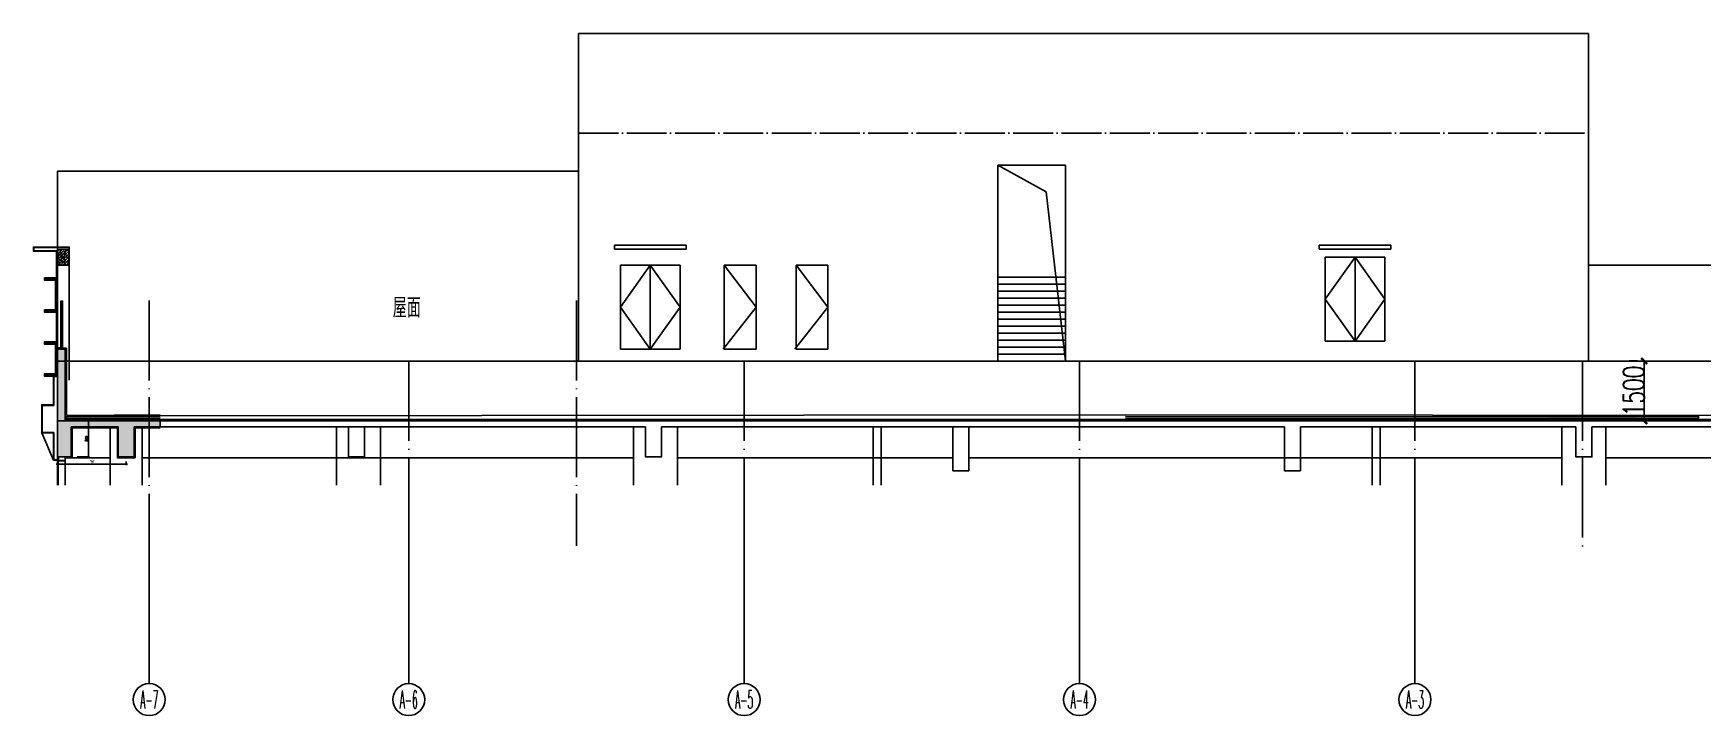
# Model space of a CAD drawing. Extents: x 1980812 to 2578970, y -669191 to 284498.
# Drawn here: x 1994467 to 2036271, y -641267 to -624191 of the extents above; entities that cross this region are included whole.
import ezdxf
from ezdxf.enums import TextEntityAlignment as Align

# ---------------------------------------------------------------- set-up
doc = ezdxf.new("R2010")
doc.units = 0
doc.header["$LTSCALE"] = 1000
doc.header["$MEASUREMENT"] = 0
doc.linetypes.add('DASH', pattern=[0.35, 0.25, -0.1])
doc.linetypes.add('DOTE', pattern=[2.42, 2, -0.2, 0.02, -0.2])
for name, color, linetype in [('A-SECT-MBND-FINE', 252, 'Continuous'), ('A-SECT-MCUT', 1, 'Continuous'), ('A-SECT-MCUT-FINE', 137, 'Continuous'), ('AXIS', 3, 'Continuous'), ('AXIS_TEXT', 7, 'Continuous'), ('BH', 191, 'Continuous'), ('DIM_ELEV', 3, 'Continuous'), ('dote', 1, 'DOTE'), ('PUB_DIM', 3, 'Continuous'), ('STEEL', 3, 'Continuous'), ('WALL', 4, 'Continuous'), ('WINDOW', 2, 'Continuous'), ('保温板', 20, 'Continuous'), ('可见看线', 63, 'Continuous'), ('柱墙填充', 181, 'Continuous'), ('栏杆', 143, 'Continuous'), ('看线', 66, 'Continuous'), ('详细标注', 231, 'Continuous'), ('铝板', 31, 'Continuous'), ('防水卷材', 6, 'DASH'), ('面层', 31, 'Continuous')]:
    doc.layers.add(name, color=color, linetype=linetype)
doc.styles.add('_TCH_AXIS', font='COMPLEX', dxfattribs={"bigfont": 'GBCBIG'})
doc.styles.add('COMPLEX', font='COMPLEX')
doc.styles.add('DIM_FONT', font='SIMPLEX', dxfattribs={"width": 0.7, "bigfont": 'GBCBIG'})
doc.styles.add('HZTXTW', font='txtw.shx', dxfattribs={"width": 0.6, "bigfont": 'hztxtw.shx'})
doc.dimstyles.new('_TCH_ARCH&&150', dxfattribs={"dimscale": 1.5, "dimtxt": 350, "dimasz": 100, "dimexe": 250, "dimexo": 300, "dimgap": 100, "dimtad": 1, "dimdec": 0, "dimzin": 0, "dimdsep": 46, "dimtxsty": 'DIM_FONT', "dimblk": 'ARCHTICK', "dimcen": 0.09, "dimclrt": 7, "dimazin": 2, "dimtfac": 1, "dimtdec": 0, "dimtix": 1, "dimtmove": 2, "dimatfit": 3, "dimfxl": 1, "dimtolj": 1, "dimtzin": 0, "dimarcsym": 0})
doc.dimstyles.new('DIMN20', dxfattribs={"dimscale": 0.2, "dimtxt": 300, "dimasz": 1, "dimexe": 150, "dimexo": 0, "dimgap": 100, "dimtad": 1, "dimdec": 0, "dimzin": 0, "dimdsep": 46, "dimtxsty": 'DIM_FONT', "dimblk1": '_DIMX', "dimblk2": '_DIMX', "dimsah": 1, "dimcen": 0.09, "dimclrd": 256, "dimclre": 256, "dimclrt": 7, "dimadec": 0, "dimazin": 0, "dimtfac": 1, "dimtdec": 0, "dimtix": 1, "dimtmove": 2, "dimatfit": 3, "dimldrblk": '_DIMX', "dimfxl": 150, "dimtolj": 1, "dimtzin": 0, "dimarcsym": 0})
pattern_1 = [(130, (4821223.873, -1333897.27), (-71.7260183, -6.2752135), [7.5, -82.5]), (185, (4821223.87, -1333897.27), (13.8751334, 75.2192134), [6, -66]), (79.5486, (4821217.896, -1333897.79), (-57.8509382, 68.9439542), [6.374019, -70.1142112]), (133.8158, (4821223.87, -1333877.27), (-106.7241049, -16.5519014), [11.25, -123.75]), (83.3644, (4821214.98, -1333878.65), (-93.4662706, 97.411787), [9.561029, -105.1713]), (188.8158, (4821223.87, -1333877.27), (-93.4661945, 97.41186), [9, -99]), (159, (4821213.873, -1333882.27), (-59.6907052, -40.2618891), [7.5, -82.5]), (214, (4821213.87, -1333882.27), (-24.3315332, 72.5150045), [6, -66]), (108.5486, (4821208.9, -1333885.625), (-84.0222629, 32.2530497), [6.374019, -70.1142112]), (142.5, (4821223.873, -1333897.27), (-1.21598553, 33.28938538), [0, -65.2, 0, -67, 0, -66.25]), (172.5, (4821223.873, -1333897.27), (-26.30695375, 39.4411712), [0, -38.2, 0, -63.7, 0, -25.25]), (212.5, (4821246.173, -1333897.27), (-53.38224362, -2.25548718), [0, -25, 0, -78, 0, -103.5]), (222.5, (4821256.173, -1333897.27), (-58.3186169, 10.0104982), [0, -32.5, 0, -51.8, 0, -73.5])]
pattern_2 = [(130, (4789378.35, -1333897.27), (-71.7260183, -6.2752135), [7.5, -82.5]), (185, (4789378.35, -1333897.27), (13.8751334, 75.2192134), [6, -66]), (79.5486, (4789372.375, -1333897.794), (-57.8509382, 68.9439542), [6.374019, -70.1142112]), (133.8158, (4789378.35, -1333877.27), (-106.7241049, -16.5519014), [11.25, -123.75]), (83.3644, (4789369.46, -1333878.65), (-93.4662706, 97.411787), [9.561029, -105.1713]), (188.8158, (4789378.35, -1333877.27), (-93.4661945, 97.41186), [9, -99]), (159, (4789368.35, -1333882.27), (-59.6907052, -40.2618891), [7.5, -82.5]), (214, (4789368.35, -1333882.27), (-24.3315332, 72.5150045), [6, -66]), (108.5486, (4789363.38, -1333885.626), (-84.0222629, 32.2530497), [6.374019, -70.1142112]), (142.5, (4789378.352, -1333897.27), (-1.21598553, 33.28938538), [0, -65.2, 0, -67, 0, -66.25]), (172.5, (4789378.352, -1333897.27), (-26.30695374, 39.4411712), [0, -38.2, 0, -63.7, 0, -25.25]), (212.5, (4789400.652, -1333897.27), (-53.38224362, -2.25548717), [0, -25, 0, -78, 0, -103.5]), (222.5, (4789410.652, -1333897.27), (-58.3186169, 10.0104982), [0, -32.5, 0, -51.8, 0, -73.5])]

# ---------------------------------------------------------------- blocks, each defined once
blk = doc.blocks.new('_ArchTick')
at = {"color": 0, "linetype": 'ByBlock', "const_width": 0.4}
blk.add_lwpolyline([(-0.5, -0.5), (0.5, 0.5)], dxfattribs=at)
blk = doc.blocks.new('*D2853')
at = {"layer": 'Defpoints', "color": 0, "transparency": 16777216}
for p in [(2035093, -632391, 0), (2034807, -633891), (2035093, -633891, 0)]:
    blk.add_point(p, dxfattribs=at)
at = {"layer": 'PUB_DIM', "color": 0, "lineweight": -2, "transparency": 16777216}
for p, q in [((2034643, -632391), (2034432, -632391)), ((2034807, -632391), (2034807, -633891)), ((2034643, -633891), (2034432, -633891))]:
    blk.add_line(p, q, dxfattribs=at)
at = {"layer": 'PUB_DIM', "color": 0, "lineweight": -2, "transparency": 16777216, "xscale": 150, "yscale": 150, "zscale": 150}
for p, rotation in [((2034807, -632391), 90), ((2034807, -633891), 270)]:
    blk.add_blockref('_ArchTick', p, dxfattribs=dict(at, rotation=rotation))
at = {"layer": 'PUB_DIM', "color": 7, "transparency": 16777216, "insert": (2034544, -633141), "char_height": 525, "attachment_point": 5, "rotation": 90, "style": 'DIM_FONT'}
blk.add_mtext('\\A1;1500', dxfattribs=at)
blk = doc.blocks.new('_DIMX')
blk.add_line((-150, 0), (150, 0))
at = {"const_width": 50}
blk.add_lwpolyline([(-70, -70), (70, 70)], dxfattribs=at)
blk = doc.blocks.new('*D2854')
at = {"layer": 'Defpoints', "color": 0, "transparency": 16777216}
for p in [(1995060, -633891, 0), (1995560, -634791, 0), (1995846, -634791)]:
    blk.add_point(p, dxfattribs=at)
at = {"layer": '详细标注', "lineweight": -2, "transparency": 16777216}
for p, q in [((1995060, -633891), (1995876, -633891)), ((1995846, -633892), (1995846, -634791)), ((1995560, -634791), (1995876, -634791))]:
    blk.add_line(p, q, dxfattribs=at)
at = {"layer": '详细标注', "lineweight": -2, "transparency": 16777216, "xscale": 0.2, "yscale": 0.2, "zscale": 0.2}
for p, rotation in [((1995846, -633891), 90), ((1995846, -634791), 270)]:
    blk.add_blockref('_DIMX', p, dxfattribs=dict(at, rotation=rotation))
at = {"layer": '详细标注', "color": 7, "transparency": 16777216, "insert": (1995796, -634341), "char_height": 60, "attachment_point": 5, "rotation": 90, "style": 'DIM_FONT'}
blk.add_mtext('\\A1;900', dxfattribs=at)
blk = doc.blocks.new('*D2855')
at = {"layer": 'Defpoints', "color": 0, "transparency": 16777216}
for p in [(1995067, -634905, 0), (1996793, -634905), (1996793, -634972)]:
    blk.add_point(p, dxfattribs=at)
at = {"layer": '详细标注', "lineweight": -2, "transparency": 16777216}
for p, q in [((1995067, -634905), (1995067, -635002)), ((1995067, -634972), (1996792, -634972)), ((1996793, -634905), (1996793, -635002))]:
    blk.add_line(p, q, dxfattribs=at)
at = {"layer": '详细标注', "lineweight": -2, "transparency": 16777216, "xscale": 0.2, "yscale": 0.2, "zscale": 0.2, "rotation": 180}
blk.add_blockref('_DIMX', (1995067, -634972), dxfattribs=at)
at = {"layer": '详细标注', "lineweight": -2, "transparency": 16777216, "xscale": 0.2, "yscale": 0.2, "zscale": 0.2}
blk.add_blockref('_DIMX', (1996793, -634972), dxfattribs=at)
at = {"layer": '详细标注', "color": 7, "transparency": 16777216, "insert": (1995930, -634920), "char_height": 60, "attachment_point": 5, "style": 'DIM_FONT'}
blk.add_mtext('\\A1;详平面', dxfattribs=at)
blk = doc.blocks.new('_AXISO')
blk.add_circle((0, 0), 0.5)
at = {"layer": 'AXIS_TEXT', "style": 'COMPLEX', "width": 1.041667}
blk.add_attdef('A', text='', height=0.56, dxfattribs=at).set_placement((-0.25, -0.28), (0.25, -0.28), align=Align.FIT)

msp = doc.modelspace()

# ---------------------------------------------------------------- hatches: boundary and pattern name
at = {"layer": 'BH'}
h = msp.add_hatch(dxfattribs=at)
h.set_pattern_fill('惶妮土', color=256, scale=10, angle=360, style=0)
h.set_pattern_definition(pattern_2)
h.paths.add_polyline_path([(1997639.9, -633758.6), (1997639.9, -633739.5), (1995550.4, -633754.8), (1995550.4, -633773.9)])
h = msp.add_hatch(dxfattribs=at)
h.set_pattern_fill('惶妮土', color=256, scale=10, angle=360, style=0)
h.set_pattern_definition(pattern_1)
h.paths.add_polyline_path([(2032450, -633758.6), (2032450, -633739.5), (2034539.5, -633754.8), (2034539.5, -633773.9)])
h = msp.add_hatch(dxfattribs=at)
h.set_pattern_fill('惶妮土', color=256, scale=10, angle=360, style=0)
h.set_pattern_definition(pattern_2)
h.paths.add_polyline_path([(1997639.9, -633891.6), (1997639.9, -633854), (1995466.5, -633857), (1995466.5, -633891.6)])
h = msp.add_hatch(dxfattribs=at)
h.set_pattern_fill('惶妮土', color=256, scale=10, angle=360, style=0)
h.set_pattern_definition(pattern_1)
h.paths.add_polyline_path([(2032450, -633891.6), (2032450, -633854), (2034623.4, -633857), (2034623.4, -633891.6)])
at = {"layer": '保温板'}
h = msp.add_hatch(dxfattribs=at)
h.set_pattern_fill('HONEY', color=256, scale=8, angle=360, style=0)
h.set_pattern_definition([(360, (1774241.278, -1096752.685), (19.05, 10.99852), [12.7, -25.4]), (120, (1774241.278, -1096752.685), (-19.04999772, 10.99852394), [12.7, -25.4]), (60, (1774241.278, -1096752.685), (2.28e-06, 21.99704394), [-25.4, 12.7])])
h.paths.add_polyline_path([(1997639.9, -633826.2), (1997639.9, -633778.2), (1996231.5, -633785.7), (1996231.5, -633785.9), (1995281.5, -633787.9), (1995300.5, -633830.7)])
h = msp.add_hatch(dxfattribs=at)
h.set_pattern_fill('HONEY', color=256, scale=8, angle=360, style=0)
h.set_pattern_definition([(360, (1806086.799, -1096752.685), (19.05, 10.99852), [12.7, -25.4]), (120, (1806086.799, -1096752.685), (-19.04999772, 10.99852394), [12.7, -25.4]), (60, (1806086.799, -1096752.685), (2.27e-06, 21.99704394), [-25.4, 12.7])])
h.paths.add_polyline_path([(2032450, -633826.2), (2032450, -633779.2), (2033858.4, -633785.7), (2033858.4, -633785.9), (2034601, -633785.9), (2034580.5, -633831.1)])
at = {"layer": '柱墙填充'}
h = msp.add_hatch(dxfattribs=at)
h.set_pattern_fill('钢筋混凝土', color=256, scale=20, angle=360)
h.set_pattern_definition([(45, (1970438.024, -744859.184), (-35.35534, 35.35534), []), (50, (1970438.02, -744859.18), (143.45204, -12.55043), [15, -165]), (355, (1970438.02, -744859.18), (-27.75027, 150.43843), [12, -132]), (100.4514, (1970449.98, -744860.23), (115.70188, 137.88791), [12.74804, -140.22842]), (46.1842, (1970438.02, -744819.18), (213.4482, -33.1038), [22.5, -247.5]), (96.6356, (1970455.81, -744821.94), (186.93254, 194.82357), [19.12206, -210.3426]), (351.1842, (1970438.02, -744819.18), (186.9324, 194.8237), [18, -198]), (21, (1970458.02, -744829.18), (119.38141, -80.52378), [15, -165]), (326, (1970458.02, -744829.18), (48.66307, 145.03), [12, -132]), (71.4514, (1970467.97, -744835.9), (168.04453, 64.5061), [12.74804, -140.22842]), (37.5, (1970438.024, -744859.184), (2.43197, 66.57877), [0, -130.4, 0, -134, 0, -132.5]), (7.5, (1970438.024, -744859.184), (52.613907, 78.882342), [0, -76.4, 0, -127.4, 0, -50.5]), (327.5, (1970393.424, -744859.184), (106.764487, -4.510974), [0, -50, 0, -156, 0, -207]), (317.5, (1970373.42, -744859.18), (116.637234, 20.021), [0, -65, 0, -103.6, 0, -147])])
h.paths.add_polyline_path([(1995066.5, -629591.5), (1995366.5, -629591.5), (1995366.5, -629991.5), (1995066.5, -629991.5)])
h = msp.add_hatch(dxfattribs=at)
h.set_pattern_fill('钢筋混凝土', color=256, scale=20, angle=360)
h.set_pattern_definition([(45, (-456247.9, -215005.71), (-35.3553391, 35.3553391), []), (50, (-456247.9, -215005.71), (143.4520365, -12.550427), [15, -165]), (355, (-456247.9, -215005.71), (-27.750267, 150.438427), [12, -132]), (100.4514, (-456235.95, -215006.76), (115.701876, 137.8879084), [12.748038, -140.228422]), (46.1842, (-456247.9, -214965.71), (213.44821, -33.103803), [22.5, -247.5]), (96.6356, (-456230.11, -214968.47), (186.932541, 194.823574), [19.122058, -210.3426]), (351.1842, (-456247.9, -214965.7), (186.93239, 194.82372), [18, -198]), (21, (-456227.9, -214975.71), (119.3814104, -80.523778), [15, -165]), (326, (-456227.9, -214975.71), (48.663066, 145.030009), [12, -132]), (71.4514, (-456217.95, -214982.42), (168.044526, 64.506099), [12.748038, -140.228422]), (37.5, (-456247.9, -215005.71), (2.4319711, 66.5787708), [0, -130.4, 0, -134, 0, -132.5]), (7.5, (-456247.9, -215005.71), (52.6139075, 78.8823424), [0, -76.4, 0, -127.4, 0, -50.5]), (327.5, (-456292.5, -215005.71), (106.7644872, -4.5109743), [0, -50, 0, -156, 0, -207]), (317.5, (-456312.5, -215005.71), (116.637234, 20.0209965), [0, -65, 0, -103.6, 0, -147])])
h.paths.add_polyline_path([(1995066.5, -632091.5), (1995066.5, -634791.5), (1995416.5, -634791.5), (1995416.5, -634041.5), (1996592.5, -634041.5), (1996592.5, -634791.5), (1996992.5, -634791.5), (1996992.5, -634041.5), (1997639.9, -634041.5), (1997639.9, -633891.5), (1995266.5, -633891.5), (1995266.5, -632091.5)])

# ---------------------------------------------------------------- linework, layer by layer
at = {"layer": 'A-SECT-MBND-FINE'}
for p, q in [((1997116.5, -634041.5, 0), (1997516.5, -634041.5, 0)), ((2010321.4, -634041.5, 0), (2019333.7, -634041.5, 0)), ((2032973.4, -634041.5, 0), (2032573.4, -634041.5, 0)), ((1996592.5, -634791.5, 0), (1996992.5, -634791.5, 0)), ((2002356.5, -634791.5, 0), (2002756.5, -634791.5, 0)), ((2009797.4, -634791.5, 0), (2010197.4, -634791.5, 0)), ((2033497.4, -634791.5, 0), (2033097.4, -634791.5, 0))]:
    msp.add_line(p, q, dxfattribs=at)
at = {"layer": 'A-SECT-MCUT', "elevation": 0}
for points in [[(1995077.2, -634874.9), (1995081.1, -634875.2), (1995081.9, -634874.1), (1995081.3, -634873.7), (1995080.8, -634874.2), (1995077.2, -634873.3), (1995077.2, -634872.5), (1995066, -634872.5), (1995066, -634874), (1995076, -634874), (1995076, -634886.5), (1995066, -634886.5), (1995066, -634888), (1995077.2, -634888), (1995077.2, -634887.1), (1995080.8, -634886.3), (1995081.3, -634886.8), (1995081.9, -634886.3), (1995081.1, -634885.2), (1995077.2, -634885.6)], [(1995066.5, -634791.5), (1995093.5, -634791.5), (1995093.5, -634871.5), (1995066.5, -634871.5)], [(1995069.5, -634794.5), (1995090.5, -634794.5), (1995090.5, -634868.5), (1995069.5, -634868.5)], [(1995266.5, -634880.2), (1995266.5, -634791.5), (1995130.9, -634791.5), (1995094.5, -634791.5), (1995094.5, -634872.5), (1995077.8, -634872.5), (1995077.8, -634873.4), (1995081.3, -634874.2), (1995081.9, -634873.7), (1995094.5, -634873.7), (1995094.5, -634880.2), (1995094.5, -634886.8), (1995081.9, -634886.8), (1995081.3, -634886.3), (1995077.8, -634887.1), (1995077.8, -634888), (1995094.5, -634888), (1995094.5, -634888), (1995130.9, -634888), (1995266.5, -634888)], [(1995097.5, -634794), (1995263.5, -634794), (1995263.5, -634880.2), (1995263.5, -634885.5), (1995097.5, -634885.5)]]:
    msp.add_lwpolyline(points, close=True, dxfattribs=at)
at = {"layer": 'A-SECT-MCUT-FINE'}
for p, q in [((1995085.5, -634893.9, 0), (1995071.5, -634893.9, 0)), ((1995266.5, -635499.1, 0), (1995266.5, -634888, 0)), ((1995266.5, -635499.1, 0), (1995266.5, -634888, 0))]:
    msp.add_line(p, q, dxfattribs=at)
msp.add_circle((1995084.4, -634891, 0), 2.98, dxfattribs=at)
msp.add_arc((1995067.8, -634891.4, 0), 5.39, 332.08171, 39.43177, dxfattribs=at)
at = {"layer": 'AXIS'}
for p, q in [((1997366.5, -636672.9), (1997366.5, -640467.3)), ((2003866.5, -636672.9), (2003866.5, -640467.3)), ((2012266.5, -636672.9), (2012266.5, -640467.3)), ((2020666.5, -636672.9), (2020666.5, -640467.3)), ((2029066.5, -636672.9), (2029066.5, -640467.3))]:
    msp.add_line(p, q, dxfattribs=at)
at = {"layer": 'DIM_ELEV'}
for p, q in [((2009016.5, -629491.5), (2010816.5, -629491.5)), ((2009016.5, -629491.5), (2009016.5, -629591.5)), ((2010816.5, -629591.5), (2010816.5, -629491.5)), ((2026666, -629491.5), (2028466, -629491.5)), ((2026666, -629491.5), (2026666, -629591.5)), ((2028466, -629591.5), (2028466, -629491.5)), ((2009016.5, -629591.5), (2010816.5, -629591.5)), ((2026666, -629591.5), (2028466, -629591.5))]:
    msp.add_line(p, q, dxfattribs=at)
at = {"layer": 'dote', "linetype": 'DOTE', "ltscale": 0.5}
for p, q in [((2008116.5, -626691.5, 0), (2033416.5, -626691.5, 0)), ((2043121.6, -633891.5, 0), (1997639.9, -633891.5, 0))]:
    msp.add_line(p, q, dxfattribs=at)
at = {"layer": 'dote'}
for p, q in [((1997366.5, -630876), (1997366.5, -638012.7)), ((2008066.5, -630876), (2008066.5, -637014.1)), ((2003866.5, -632391.5), (2003866.5, -638012.7)), ((2012266.5, -632391.5), (2012266.5, -638012.7)), ((2020666.5, -632391.5), (2020666.5, -638012.7)), ((2029066.5, -632391.5), (2029066.5, -638012.7)), ((2033266.5, -632391.5), (2033266.5, -637084.6))]:
    msp.add_line(p, q, dxfattribs=at)
at = {"layer": 'STEEL'}
for p in [(1997639.9, -632391.5, 0), (2044551.5, -632391.5, 0)]:
    msp.add_line(p, (2026197.4, -632391.5, 0), dxfattribs=at)
at = {"layer": 'WALL'}
for p, q in [((2008116.5, -624191.5), (2008116.5, -632391.5)), ((2008116.5, -624191.5), (2033416.5, -624191.5)), ((2033416.5, -632391.5), (2033416.5, -624191.5)), ((1995066.5, -632091.5, 0), (1995066.5, -633541.5, 0)), ((1995066.5, -632091.5, 0), (1995266.5, -632091.5, 0)), ((1995066.5, -633541.5, 0), (1995066.5, -632091.5, 0)), ((1995066.5, -632091.5, 0), (1995266.5, -632091.5, 0)), ((1995266.5, -632091.5, 0), (1995266.5, -633891.5, 0)), ((1995266.5, -632091.5, 0), (1995266.5, -633891.5, 0)), ((1995066.5, -634791.5, 0), (1995066.5, -633541.5, 0)), ((1995066.7, -633411.6, 0), (1995066.7, -633411.6, 0)), ((1995266.5, -633891.5, 0), (1997639.9, -633891.5, 0)), ((1995416.5, -634791.5, 0), (1995416.5, -634041.5, 0)), ((1995416.5, -634791.5, 0), (1995416.5, -634041.5, 0)), ((1995416.5, -634041.5, 0), (1996592.5, -634041.5, 0)), ((1996592.5, -634041.5, 0), (1995416.5, -634041.5, 0)), ((1995416.5, -634041.5, 0), (1995416.5, -634791.5, 0)), ((1996592.5, -634041.5, 0), (1996592.5, -634791.5, 0)), ((1996592.5, -634791.5, 0), (1996592.5, -634041.5, 0)), ((1996992.5, -634791.5, 0), (1996992.5, -634041.5, 0)), ((1996992.5, -634041.5, 0), (1997116.5, -634041.5, 0)), ((1997639.9, -634041.5, 0), (1996992.5, -634041.5, 0)), ((1996992.5, -634041.5, 0), (1996992.5, -634791.5, 0)), ((1997516.5, -634041.5, 0), (1997639.9, -634041.5, 0)), ((1997639.9, -633891.5, 0), (2021819.7, -633891.5, 0)), ((1997639.9, -633891.5, 0), (1997639.9, -634041.5, 0)), ((1997639.9, -634041.5, 0), (2009797.4, -634041.5, 0)), ((2002356.5, -634041.5, 0), (2002356.5, -634791.5, 0)), ((2002756.5, -634791.5, 0), (2002756.5, -634041.5, 0)), ((2002756.5, -634041.5, 0), (2002880.5, -634041.5, 0)), ((2009797.4, -634041.5, 0), (2009797.4, -634791.5, 0)), ((2010197.4, -634791.5, 0), (2010197.4, -634041.5, 0)), ((2010197.4, -634041.5, 0), (2010321.4, -634041.5, 0)), ((2015497.4, -635499.1, 0), (2015497.4, -634041.5, 0)), ((2015697.4, -635499.1, 0), (2015697.4, -634041.5, 0)), ((2017497.4, -635141.5, 0), (2017497.4, -634041.5, 0)), ((2021819.7, -634041.5, 0), (2017897.4, -634041.5, 0)), ((2017897.4, -635141.5, 0), (2017897.4, -634041.5, 0)), ((2019333.7, -634041.5, 0), (2019457.1, -634041.5, 0)), ((2043121.6, -633891.5, 0), (2021819.7, -633891.5, 0)), ((2025797.5, -634041.5, 0), (2021819.7, -634041.5, 0)), ((2025797.5, -635141.5, 0), (2025797.5, -634041.5, 0)), ((2032573.4, -634041.5, 0), (2026197.4, -634041.5, 0)), ((2026197.4, -635141.5, 0), (2026197.4, -634041.5, 0)), ((2027997.4, -635499.1, 0), (2027997.4, -634041.5, 0)), ((2028197.4, -635499.1, 0), (2028197.4, -634041.5, 0)), ((2033097.4, -634041.5, 0), (2032973.4, -634041.5, 0)), ((2033097.4, -634791.5, 0), (2033097.4, -634041.5, 0)), ((2033497.4, -634041.5, 0), (2033497.4, -634791.5, 0)), ((2043121.6, -634041.5, 0), (2033497.4, -634041.5, 0)), ((1995066.5, -634791.5, 0), (1995416.5, -634791.5, 0)), ((1995066.5, -634791.5, 0), (1995416.5, -634791.5, 0)), ((1995416.5, -634791.5, 0), (1995066.5, -634791.5, 0)), ((1996592.5, -634791.5, 0), (1996992.5, -634791.5, 0)), ((1996992.5, -634791.5, 0), (1996592.5, -634791.5, 0)), ((2002356.5, -634791.5, 0), (2002756.5, -634791.5, 0)), ((2009797.4, -634791.5, 0), (2010197.4, -634791.5, 0)), ((2033497.4, -634791.5, 0), (2033097.4, -634791.5, 0)), ((2017497.4, -635141.5, 0), (2017897.4, -635141.5, 0)), ((2025797.5, -635141.5, 0), (2026197.4, -635141.5, 0))]:
    msp.add_line(p, q, dxfattribs=at)
at = {"layer": 'WALL', "elevation": 0}
msp.add_lwpolyline([(1995066.5, -629591.5), (1995366.5, -629591.5), (1995366.5, -629991.5), (1995066.5, -629991.5)], close=True, dxfattribs=at)
for points in [[(1996592.5, -634041.5), (1996592.5, -634791.5), (1996992.5, -634791.5), (1996992.5, -634041.5)], [(1997116.5, -634041.5), (1997116.5, -634041.5), (1997516.5, -634041.5), (1997516.5, -634041.5)], [(2002356.5, -634041.5), (2002356.5, -634791.5), (2002756.5, -634791.5), (2002756.5, -634041.5)], [(2009797.4, -634041.5), (2009797.4, -634791.5), (2010197.4, -634791.5), (2010197.4, -634041.5)], [(2010321.4, -634041.5), (2010321.4, -634041.5), (2017497.4, -634041.5)], [(2017897.4, -634041.5), (2019333.7, -634041.5), (2019333.7, -634041.5)], [(2032973.4, -634041.5), (2032973.4, -634041.5), (2032573.4, -634041.5), (2032573.4, -634041.5)], [(2033497.4, -634041.5), (2033497.4, -634791.5), (2033097.4, -634791.5), (2033097.4, -634041.5)]]:
    msp.add_lwpolyline(points, dxfattribs=at)
at = {"layer": 'WINDOW'}
for p, q in [((1995011.7, -630326.6, 0), (1995011.7, -630371.6, 0)), ((1995011.7, -630326.6, 0), (1995046.7, -630326.6, 0)), ((1995011.7, -630371.6, 0), (1995021.7, -630371.6, 0)), ((1995021.7, -630346.6, 0), (1995036.7, -630346.6, 0)), ((1995021.7, -630346.6, 0), (1995021.7, -630371.6, 0)), ((1995021.7, -630366.6, 0), (1995021.7, -631136.5, 0)), ((1995026.7, -630366.6, 0), (1995026.7, -631136.5, 0)), ((1995031.7, -630366.6, 0), (1995031.7, -631136.5, 0)), ((1995036.7, -630346.6, 0), (1995036.7, -630371.6, 0)), ((1995036.7, -630366.6, 0), (1995036.7, -631136.5, 0)), ((1995036.7, -630371.6, 0), (1995046.7, -630371.6, 0)), ((1995046.7, -630326.6, 0), (1995046.7, -630371.6, 0)), ((1995011.7, -631156.6, 0), (1995011.7, -631111.6, 0)), ((1995011.7, -631111.6, 0), (1995021.7, -631111.6, 0)), ((1995011.7, -631156.6, 0), (1995046.7, -631156.6, 0)), ((1995021.7, -631136.6, 0), (1995021.7, -631111.6, 0)), ((1995021.7, -631136.6, 0), (1995036.7, -631136.6, 0)), ((1995036.7, -631111.6, 0), (1995046.7, -631111.6, 0)), ((1995036.7, -631136.6, 0), (1995036.7, -631111.6, 0)), ((1995046.7, -631156.6, 0), (1995046.7, -631111.6, 0)), ((1995011.7, -631926.6, 0), (1995011.7, -631971.6, 0)), ((1995011.7, -631926.6, 0), (1995046.7, -631926.6, 0)), ((1995011.7, -631971.6, 0), (1995021.7, -631971.6, 0)), ((1995021.7, -631946.6, 0), (1995036.7, -631946.6, 0)), ((1995021.7, -631946.6, 0), (1995021.7, -631971.6, 0)), ((1995021.7, -631966.6, 0), (1995021.7, -632736.5, 0)), ((1995026.7, -631966.6, 0), (1995026.7, -632736.5, 0)), ((1995031.7, -631966.6, 0), (1995031.7, -632736.5, 0)), ((1995036.7, -631946.6, 0), (1995036.7, -631971.6, 0)), ((1995036.7, -631966.6, 0), (1995036.7, -632736.5, 0)), ((1995036.7, -631971.6, 0), (1995046.7, -631971.6, 0)), ((1995046.7, -631926.6, 0), (1995046.7, -631971.6, 0)), ((1995011.7, -632756.6, 0), (1995011.7, -632711.6, 0)), ((1995011.7, -632711.6, 0), (1995021.7, -632711.6, 0)), ((1995011.7, -632756.6, 0), (1995046.7, -632756.6, 0)), ((1995021.7, -632736.6, 0), (1995021.7, -632711.6, 0)), ((1995021.7, -632736.6, 0), (1995036.7, -632736.6, 0)), ((1995036.7, -632711.6, 0), (1995046.7, -632711.6, 0)), ((1995036.7, -632736.6, 0), (1995036.7, -632711.6, 0)), ((1995046.7, -632756.6, 0), (1995046.7, -632711.6, 0)), ((1995066.5, -634894.9, 0), (1995067.5, -634893.9, 0)), ((1995066.5, -634894.9, 0), (1995066.5, -635499.1, 0)), ((1995067.5, -634893.9, 0), (1995071.5, -634893.9, 0)), ((1995071.5, -634893.9, 0), (1995072.5, -634894.9, 0)), ((1995072.5, -635499.1, 0), (1995072.5, -634893.9, 0)), ((1995085.5, -634893.9, 0), (1995084.5, -634894.9, 0)), ((1995084.5, -635499.1, 0), (1995084.5, -634894.9, 0)), ((1995089.5, -634893.9, 0), (1995085.5, -634893.9, 0)), ((1995090.5, -634894.9, 0), (1995089.5, -634893.9, 0)), ((1995090.5, -634894.9, 0), (1995090.5, -635499.1, 0))]:
    msp.add_line(p, q, dxfattribs=at)
for centre, radius in [((1995027.5, -630350.1, 0), 2.97), ((1995027.3, -630364, 0), 2.11), ((1995027.5, -631133, 0), 2.97), ((1995027.3, -631119.1, 0), 2.11), ((1995027.5, -631950.1, 0), 2.97), ((1995027.3, -631964, 0), 2.11), ((1995027.5, -632733, 0), 2.97), ((1995027.3, -632719.1, 0), 2.11)]:
    msp.add_circle(centre, radius, dxfattribs=at)
at = {"layer": '保温板'}
msp.add_line((1995066.5, -632391.5, 0), (1997639.9, -632391.5, 0), dxfattribs=at)
at = {"layer": '保温板', "elevation": 0}
for points in [[(1997639.9, -633826.2), (1995300.5, -633830.7), (1995300.5, -633830.7), (1995281.5, -633787.9), (1997639.9, -633778.2)], [(2021819.7, -633826.2), (2036154.5, -633831.1), (2036154.5, -633831.1), (2036175, -633785.9), (2021819.7, -633778.2)]]:
    msp.add_lwpolyline(points, dxfattribs=at)
at = {"layer": '可见看线'}
for p, q in [((1995066.5, -627641.5), (1995066.5, -629541.7)), ((2008116.5, -627641.5, 0), (1995066.5, -627641.5, 0)), ((2018616.5, -627491.5), (2018616.5, -632391.5)), ((2018616.5, -627491.5, 0), (2020316.5, -627491.5, 0)), ((2020316.5, -627491.5, 0), (2020316.5, -632391.5, 0)), ((2020316.5, -627491.5, 0), (2020316.5, -632391.5, 0)), ((2026816, -629791.5), (2026816, -631891.5)), ((2028316, -629791.5, 0), (2026816, -629791.5, 0)), ((2027566, -631891.5, 0), (2027566, -629791.5, 0)), ((2027566, -629791.5, 0), (2028316, -630841.5)), ((2028316, -629791.5), (2028316, -631891.5)), ((2009166.5, -629991.5), (2009166.5, -632091.5)), ((2010666.5, -629991.5, 0), (2009166.5, -629991.5, 0)), ((2009916.5, -632091.5, 0), (2009916.5, -629991.5, 0)), ((2009916.5, -629991.5, 0), (2010666.5, -631041.5)), ((2010666.5, -629991.5), (2010666.5, -632091.5)), ((2011766.5, -629991.5, 0), (2011766.5, -632091.5, 0)), ((2012566.5, -629991.5, 0), (2011766.5, -629991.5)), ((2012566.5, -629991.5), (2012566.5, -632091.5)), ((2013566.5, -629991.5, 0), (2013566.5, -632091.5, 0)), ((2014366.5, -629991.5, 0), (2013566.5, -629991.5)), ((2014366.5, -629991.5), (2014366.5, -632091.5)), ((2020316.5, -630291.5), (2018616.5, -630291.5)), ((2044566.5, -629991.5, 0), (2033416.5, -629991.5, 0)), ((2020316.5, -630466.5), (2018616.5, -630466.5)), ((2020316.5, -630641.5), (2018616.5, -630641.5)), ((2020316.5, -630816.5), (2018616.5, -630816.5)), ((2009166.5, -631041.5), (2009916.5, -632091.5, 0)), ((2010666.5, -631041.5), (2009916.5, -632091.5, 0)), ((2012566.5, -631041.5, 0), (2011739.1, -632091.5, 0)), ((2014366.5, -631041.5, 0), (2013539.1, -632091.5, 0)), ((2020316.5, -630991.5), (2018616.5, -630991.5)), ((2020316.5, -631166.5), (2018616.5, -631166.5)), ((2026816, -630841.5), (2027566, -631891.5, 0)), ((2028316, -630841.5), (2027566, -631891.5, 0)), ((2020316.5, -631341.5), (2018616.5, -631341.5)), ((2020316.5, -631516.5), (2018616.5, -631516.5)), ((2020316.5, -631691.5), (2018616.5, -631691.5)), ((2020316.5, -631866.5), (2018616.5, -631866.5)), ((2020316.5, -632041.5), (2018616.5, -632041.5)), ((2028316, -631891.5, 0), (2026816, -631891.5, 0)), ((2010666.5, -632091.5, 0), (2009166.5, -632091.5, 0)), ((2012566.5, -632091.5, 0), (2011766.5, -632091.5)), ((2014366.5, -632091.5, 0), (2013566.5, -632091.5)), ((2020316.5, -632216.5), (2018616.5, -632216.5)), ((1996392.5, -635499.1, 0), (1996392.5, -634061.5, 0)), ((1997192.5, -635499.1, 0), (1997192.5, -634061.5, 0)), ((2002056.5, -635499.1, 0), (2002056.5, -634061.5, 0)), ((2003156.5, -635499.1, 0), (2003156.5, -634061.5, 0)), ((2009497.4, -635499.1, 0), (2009497.4, -634061.5, 0)), ((2010597.4, -635499.1, 0), (2010597.4, -634061.5, 0)), ((2032747.4, -635499.1, 0), (2032747.4, -634061.5, 0)), ((2033847.4, -635499.1, 0), (2033847.4, -634061.5, 0)), ((1995436.5, -634811.5, 0), (1996392.5, -634811.5, 0)), ((1997192.5, -634811.5, 0), (2009497.4, -634811.5, 0)), ((2010597.4, -634811.5, 0), (2017497.4, -634811.5, 0)), ((2015697.4, -634811.5, 0), (2017497.4, -634811.5, 0)), ((2032747.4, -634811.5, 0), (2017897.4, -634811.5, 0)), ((2027997.4, -634811.5, 0), (2026197.4, -634811.5, 0)), ((2043121.6, -634811.5, 0), (2033847.4, -634811.5, 0))]:
    msp.add_line(p, q, dxfattribs=at)
at = {"layer": '可见看线', "elevation": 0}
for points in [[(2020316.5, -632391.5), (2019828.5, -628160), (2018616.5, -627491.5)], [(2012566.5, -631041.5), (2011766.5, -629991.5)], [(2014366.5, -631041.5), (2013566.5, -629991.5)]]:
    msp.add_lwpolyline(points, dxfattribs=at)
at = {"layer": '可见看线'}
for points in [[(2026816, -630841.5), (2027566, -629791.5)], [(2009166.5, -631041.5), (2009916.5, -629991.5)]]:
    msp.add_lwpolyline(points, dxfattribs=at)
at = {"layer": '栏杆', "color": 2}
for p, q in [((1995167.2, -630931.5, 0), (1995167.2, -632051.5, 0)), ((1995187.2, -630931.5, 0), (1995187.2, -632051.5, 0))]:
    msp.add_line(p, q, dxfattribs=at)
at = {"layer": '栏杆', "elevation": 0}
msp.add_lwpolyline([(1995157.2, -632091.5), (1995157.2, -630891.5), (1995197.2, -630891.5), (1995197.2, -632091.5)], dxfattribs=at)
at = {"layer": '栏杆', "color": 2, "elevation": 0}
for points in [[(1995157.2, -630931.5), (1995197.2, -630931.5), (1995197.2, -630891.5), (1995157.2, -630891.5)], [(1995162.2, -630926.5), (1995192.2, -630926.5), (1995192.2, -630896.5), (1995162.2, -630896.5)], [(1995157.2, -632091.5), (1995197.2, -632091.5), (1995197.2, -632051.5), (1995157.2, -632051.5)], [(1995162.2, -632086.5), (1995192.2, -632086.5), (1995192.2, -632056.5), (1995162.2, -632056.5)]]:
    msp.add_lwpolyline(points, close=True, dxfattribs=at)
at = {"layer": '看线'}
for p, q in [((1995066.5, -629541.7, 0), (1995066.5, -632874.1, 0)), ((1995046.7, -632771.6, 0), (1995046.7, -629641.7, 0)), ((1995066.5, -629641.7, 0), (1995066.5, -632874.1, 0)), ((1995066.5, -633521.5, 0), (1995066.5, -629741.5, 0)), ((1995066.5, -632091.5, 0), (1995066.5, -629941.5, 0))]:
    msp.add_line(p, q, dxfattribs=at)
at = {"layer": '看线', "elevation": 0}
for points in [[(1995066, -629641.7), (1994466.7, -629641.7), (1994466.7, -629541.7), (1995366.5, -629541.7), (1995366.5, -632874.1)], [(1995066.1, -629631.7), (1994476.7, -629631.7), (1994476.7, -629551.7), (1995066.5, -629551.7)], [(1995011.7, -630326.6), (1995011.7, -630371.6), (1994746.7, -630371.6), (1994746.7, -630311.6), (1995046.7, -630311.6)], [(1995011.7, -631156.6), (1995011.7, -631111.6), (1994746.7, -631111.6), (1994746.7, -631171.6), (1995046.7, -631171.6)], [(1995011.7, -631926.6), (1995011.7, -631971.6), (1994746.7, -631971.6), (1994746.7, -631911.6), (1995046.7, -631911.6)], [(1995011.7, -632756.6), (1995011.7, -632711.6), (1994746.7, -632711.6), (1994746.7, -632771.6), (1995066.5, -632771.6)]]:
    msp.add_lwpolyline(points, dxfattribs=at)
for points in [[(1995001.7, -630321.6), (1994756.7, -630321.6), (1994756.7, -630361.6), (1995001.7, -630361.6)], [(1995001.7, -631161.6), (1994756.7, -631161.6), (1994756.7, -631121.6), (1995001.7, -631121.6)], [(1995001.7, -631921.6), (1994756.7, -631921.6), (1994756.7, -631961.6), (1995001.7, -631961.6)], [(1995001.7, -632761.6), (1994756.7, -632761.6), (1994756.7, -632721.6), (1995001.7, -632721.6)]]:
    msp.add_lwpolyline(points, close=True, dxfattribs=at)
at = {"layer": '铝板'}
for p, q in [((1994966.5, -633491.5, 0), (1994966.5, -632771.6, 0)), ((1994966.5, -632771.6, 0), (1995066.5, -632771.6, 0)), ((1994976.5, -633501.5, 0), (1994976.5, -632781.6, 0)), ((1994976.5, -632781.6, 0), (1995066.5, -632781.6, 0)), ((1994966.5, -633491.5, 0), (1994665.4, -633491.5, 0)), ((1994677.6, -634189.8, 0), (1994677.6, -633491.5, 0)), ((1994976.5, -633501.5, 0), (1994687.6, -633501.5, 0)), ((1994687.6, -634179.8, 0), (1994687.6, -633501.5, 0)), ((1994677.6, -634189.8, 0), (1994966.5, -634189.8, 0)), ((1994966.5, -634871.5, 0), (1994677.6, -634189.8, 0)), ((1994687.6, -634179.8, 0), (1994976.5, -634179.8, 0)), ((1994966.5, -634871.5, 0), (1994966.5, -634189.8, 0)), ((1994976.5, -634861.5, 0), (1994976.5, -634179.8, 0)), ((1995066.5, -634871.5, 0), (1994966.5, -634871.5, 0)), ((1995066.5, -634861.5, 0), (1994976.5, -634861.5, 0))]:
    msp.add_line(p, q, dxfattribs=at)
at = {"layer": '防水卷材', "const_width": 10, "elevation": 0}
msp.add_lwpolyline([(1995190.2, -632078.6), (1995251.5, -632078.6, -0.414214), (1995281.5, -632108.6), (1995281.5, -632319.9), (1995281.5, -632366.6), (1995281.5, -633790.9, 0.4538375), (1995337, -633840.9), (1997666.9, -633838.8)], format="xyb", dxfattribs=at)
at = {"layer": '面层'}
for p, q in [((1995046.5, -632056.5, 0), (1995294.2, -632072, 0)), ((1995046.5, -632056.5, 0), (1995046.5, -632771.6, 0)), ((1995294.2, -632072, 0), (1995294.2, -633714.8, 0)), ((1995334.8, -633754.8, 0), (1997639.9, -633739.5, 0)), ((1997639.9, -633765.8, 0), (2021819.7, -633739.5, 0)), ((2043121.6, -633762.3, 0), (2021819.7, -633739.5, 0)), ((1995350.4, -633773.9, 0), (1995350.4, -633754.8, 0)), ((1995350.4, -633773.9, 0), (1997639.9, -633758.6, 0))]:
    msp.add_line(p, q, dxfattribs=at)
at = {"layer": '面层', "elevation": 0}
for points in [[(1997639.9, -633854), (1995266.5, -633857)], [(1995266.5, -634811.5), (1995436.5, -634811.5), (1995436.5, -634061.5), (1996572.5, -634061.5), (1996572.5, -634811.5), (1997012.5, -634811.5), (1997012.5, -634061.5), (1997639.9, -634061.5)], [(2021819.7, -633854), (1997639.9, -633859.1)], [(2021819.7, -633854), (2043121.6, -633858.4)]]:
    msp.add_lwpolyline(points, dxfattribs=at)
at = {"layer": '面层'}
msp.add_arc((1995334.2, -633714.8, 0), 40, 180, 270.92338, dxfattribs=at)

# ---------------------------------------------------------------- block references
at = {"layer": 'AXIS'}
ref = msp.add_blockref('_AXISO', (1997366.5, -640867.3), dxfattribs=dict(at, xscale=800, yscale=800, zscale=800, rotation=180))
ref.add_attrib('A', 'A-7', dxfattribs={"layer": 'AXIS_TEXT', "height": 452.55, "style": '_TCH_AXIS', "width": 0.344262}).set_placement((1997140.2, -641093.5), (1997592.8, -641093.5), align=Align.FIT)
ref = msp.add_blockref('_AXISO', (2003866.5, -640867.3), dxfattribs=dict(at, xscale=800, yscale=800, zscale=800, rotation=180))
ref.add_attrib('A', 'A-6', dxfattribs={"layer": 'AXIS_TEXT', "height": 452.55, "style": '_TCH_AXIS', "width": 0.344262}).set_placement((2003640.2, -641093.5), (2004092.8, -641093.5), align=Align.FIT)
ref = msp.add_blockref('_AXISO', (2012266.5, -640867.3), dxfattribs=dict(at, xscale=800, yscale=800, zscale=800, rotation=180))
ref.add_attrib('A', 'A-5', dxfattribs={"layer": 'AXIS_TEXT', "height": 452.55, "style": '_TCH_AXIS', "width": 0.344262}).set_placement((2012040.2, -641093.5), (2012492.8, -641093.5), align=Align.FIT)
ref = msp.add_blockref('_AXISO', (2020666.5, -640867.3), dxfattribs=dict(at, xscale=800, yscale=800, zscale=800, rotation=180))
ref.add_attrib('A', 'A-4', dxfattribs={"layer": 'AXIS_TEXT', "height": 452.55, "style": '_TCH_AXIS', "width": 0.333333}).set_placement((2020440.2, -641093.5), (2020892.8, -641093.5), align=Align.FIT)
ref = msp.add_blockref('_AXISO', (2029066.5, -640867.3), dxfattribs=dict(at, xscale=800, yscale=800, zscale=800, rotation=180))
ref.add_attrib('A', 'A-3', dxfattribs={"layer": 'AXIS_TEXT', "height": 452.55, "style": '_TCH_AXIS', "width": 0.344262}).set_placement((2028840.2, -641093.5), (2029292.8, -641093.5), align=Align.FIT)

# ---------------------------------------------------------------- texts
at = {"layer": 'DIM_ELEV', "color": 7, "style": 'HZTXTW', "width": 0.7}
msp.add_text('屋面', height=500, dxfattribs=at).set_placement((2003467.1, -631308.4, 0))

# ---------------------------------------------------------------- dimensions: what is measured, and where the dimension line sits
at = {"layer": 'PUB_DIM'}
dim = msp.add_aligned_dim(p1=(2035092.6, -632391.5, 0), p2=(2035092.6, -633891.5, 0), distance=-285.7, dimstyle='_TCH_ARCH&&150', override={"dimgap": 0}, dxfattribs=at)
dim.commit()
dim.dimension.update_dxf_attribs({"geometry": '*D2853', "text_midpoint": (2034544.4, -633141.5, 0)})
at = {"layer": '详细标注'}
dim = msp.add_linear_dim(base=(1995846.2, -634791.5, 0), p1=(1995060.4, -633891.5, 0), p2=(1995560.4, -634791.5, 0), angle=90, dimstyle='DIMN20', dxfattribs=at)
dim.commit()
dim.dimension.update_dxf_attribs({"geometry": '*D2854', "text_midpoint": (1995796.2, -634341.5, 0)})
dim = msp.add_aligned_dim(p1=(1995066.5, -634904.8, 0), p2=(1996792.5, -634904.8, 0), distance=-66.9, text='详平面', dimstyle='DIMN20', dxfattribs=at)
dim.commit()
dim.dimension.update_dxf_attribs({"geometry": '*D2855', "text_midpoint": (1995929.5, -634920.1, 0)})

doc.saveas('drawing.dxf')
